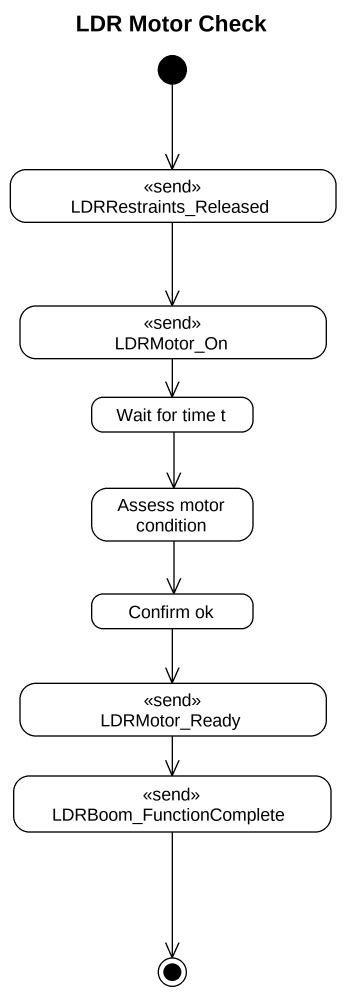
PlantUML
@startuml
title LDR Motor Check
hide empty description
state LDRRestraints_Released <<send>>
state LDRMotor_On <<send>>
state "Wait for time t" as Wait_for_time_t
state "Assess motor condition" as Assess_motor_condition
state "Confirm ok" as Confirm_ok
state LDRMotor_Ready <<send>>
state LDRBoom_FunctionComplete <<send>>
[*] --> LDRRestraints_Released
LDRRestraints_Released --> LDRMotor_On
LDRMotor_On --> Wait_for_time_t
Wait_for_time_t --> Assess_motor_condition
Assess_motor_condition --> Confirm_ok
Confirm_ok --> LDRMotor_Ready
LDRMotor_Ready --> LDRBoom_FunctionComplete
LDRBoom_FunctionComplete --> [*]
@enduml
